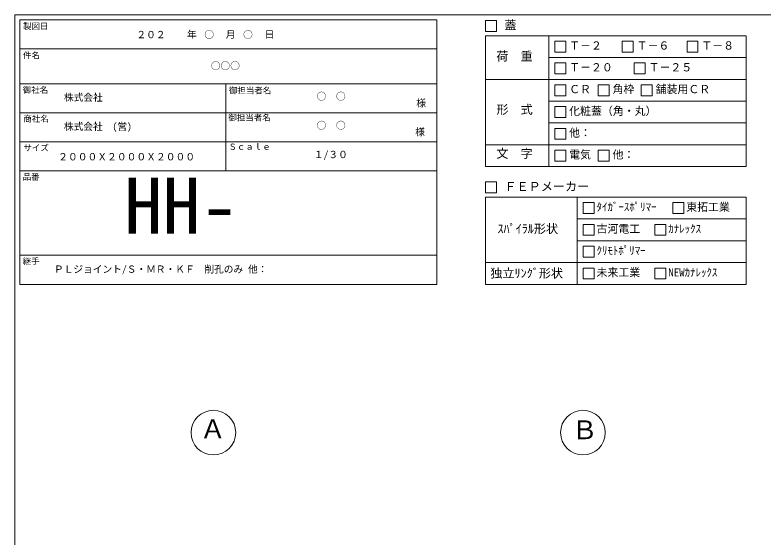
# Model space of a CAD drawing. Units: millimetres, scale not verified. Extents: x -9756 to 9756, y -4836 to 4275.
# Drawn here: x -2484 to 3636, y 0 to 4275 of the extents above; entities that cross this region are included whole.
import ezdxf
from ezdxf.enums import TextEntityAlignment as Align

# ---------------------------------------------------------------- set-up
doc = ezdxf.new("R2010")
doc.units = ezdxf.units.MM
doc.header["$LTSCALE"] = 20
for name, color, linetype, lineweight in [('0-2_waku', 7, 'Continuous', 18), ('0-3_gaikei', 7, 'Continuous', 18), ('0-D_文字１', 7, 'Continuous', 18)]:
    doc.layers.add(name, color=color, linetype=linetype, lineweight=lineweight)
doc.layers.add('1-4_文字２', color=7, linetype='Continuous')
doc.styles.add('ＭＳ ゴシック', font='')
doc.styles.get('ＭＳ ゴシック').set_extended_font_data('MS Gothic')

msp = doc.modelspace()

# ---------------------------------------------------------------- linework, layer by layer
at = {"layer": '0-2_waku'}
for p, q in [((-2484.39, 4274.88), (-2484.39, -4275.12)), ((-2484.39, 4274.88), (9755.61, 4274.88)), ((-2484.39, 4274.88), (-2484.39, -4275.12)), ((-2444.71, 4235.2), (-2444.71, 2068.61)), ((-2444.71, 4235.2), (967.86, 4235.2)), ((-2444.71, 4235.2), (-2444.71, 2068.61)), ((-2444.71, 4235.2), (967.86, 4235.2)), ((-2444.71, 4235.2), (-2444.71, 2068.61)), ((967.86, 4235.2), (967.86, 2068.61)), ((1364.67, 4104.69), (3497.52, 4104.69)), ((1364.67, 4104.69), (1364.67, 3033.3)), ((1881.84, 4104.69), (1881.84, 3033.3)), ((3497.52, 4104.69), (3497.52, 3033.3)), ((-2444.71, 3997.11), (967.86, 3997.11)), ((-2444.71, 3997.11), (967.86, 3997.11)), ((-2444.71, 3997.11), (967.86, 3997.11)), ((-2444.71, 3997.11), (967.86, 3997.11)), ((1881.84, 3926.13), (3497.52, 3926.13)), ((1364.67, 3747.56), (3497.52, 3747.56)), ((-2444.71, 3711.41), (967.86, 3711.41)), ((-2444.71, 3711.41), (967.86, 3711.41)), ((-758.27, 3711.41), (-758.27, 2997.15)), ((1881.84, 3569), (3497.52, 3569)), ((-2444.71, 3473.32), (967.86, 3473.32)), ((1881.84, 3390.43), (3497.52, 3390.43)), ((-2444.71, 3235.24), (967.86, 3235.24)), ((1364.67, 3211.87), (3497.52, 3211.87)), ((1364.67, 3033.3), (3497.52, 3033.3)), ((-2444.71, 2997.15), (967.86, 2997.15)), ((1364.67, 2782.87), (3497.52, 2782.87)), ((1364.67, 2782.87), (1364.67, 2068.61)), ((2114.27, 2782.87), (2114.27, 2068.61)), ((3497.52, 2782.87), (3497.52, 2068.61)), ((2114.27, 2604.31), (3497.52, 2604.31)), ((2114.27, 2425.74), (3497.52, 2425.74)), ((-2444.71, 2306.7), (967.86, 2306.7)), ((1364.67, 2247.18), (3497.52, 2247.18)), ((-2444.71, 2068.61), (967.86, 2068.61)), ((1364.67, 2068.61), (3497.52, 2068.61)), ((1364.67, 2068.61), (3497.52, 2068.61))]:
    msp.add_line(p, q, dxfattribs=at)
msp.add_lwpolyline([(-2484.39, 4274.88), (9755.61, 4274.88), (9755.61, -4275.12)], dxfattribs=at)
at = {"layer": '0-3_gaikei'}
for centre in [(-860.64, 854.88), (2161.86, 854.88)]:
    msp.add_circle(centre, 182.81, dxfattribs=at)
at = {"layer": '0-D_文字１'}
for p, q in [((1364.67, 4229.31), (1364.67, 4140.03)), ((1364.67, 4140.03), (1453.95, 4140.03)), ((1932.04, 4060.05), (2021.32, 4060.05)), ((1932.04, 4060.05), (1932.04, 3970.77)), ((1932.04, 4060.05), (1932.04, 3970.77)), ((1932.04, 4060.05), (2021.32, 4060.05)), ((1932.04, 4060.05), (1932.04, 3970.77)), ((1932.04, 4060.05), (2021.32, 4060.05)), ((2021.32, 4060.05), (2021.32, 3970.77)), ((2021.32, 4060.05), (2021.32, 3970.77)), ((2021.32, 4060.05), (2021.32, 3970.77)), ((2483.77, 4060.05), (2573.06, 4060.05)), ((2483.77, 4060.05), (2483.77, 3970.77)), ((2573.06, 4060.05), (2573.06, 3970.77)), ((3013.92, 4060.05), (3103.21, 4060.05)), ((3013.92, 4060.05), (3013.92, 3970.77)), ((3103.21, 4060.05), (3103.21, 3970.77)), ((1932.04, 3970.77), (2021.32, 3970.77)), ((1932.04, 3970.77), (2021.32, 3970.77)), ((1932.04, 3970.77), (2021.32, 3970.77)), ((2483.77, 3970.77), (2573.06, 3970.77)), ((3013.92, 3970.77), (3103.21, 3970.77)), ((1932.04, 3881.49), (2021.32, 3881.49)), ((1932.04, 3881.49), (1932.04, 3792.2)), ((2021.32, 3881.49), (2021.32, 3792.2)), ((2581.78, 3881.49), (2671.07, 3881.49)), ((2581.78, 3881.49), (2581.78, 3792.2)), ((2671.07, 3881.49), (2671.07, 3792.2)), ((1932.04, 3792.2), (2021.32, 3792.2)), ((2581.78, 3792.2), (2671.07, 3792.2)), ((1932.04, 3702.92), (2021.32, 3702.92)), ((1932.04, 3702.92), (1932.04, 3613.64)), ((1932.04, 3702.92), (1932.04, 3613.64)), ((2021.32, 3702.92), (2021.32, 3613.64)), ((2021.32, 3702.92), (2021.32, 3613.64)), ((2287.18, 3702.92), (2376.46, 3702.92)), ((2287.18, 3702.92), (2287.18, 3613.64)), ((2376.46, 3702.92), (2376.46, 3613.64)), ((2639.36, 3702.92), (2728.64, 3702.92)), ((2639.36, 3702.92), (2639.36, 3613.64)), ((2728.64, 3702.92), (2728.64, 3613.64)), ((1932.04, 3613.64), (2021.32, 3613.64)), ((1932.04, 3613.64), (2021.32, 3613.64)), ((2287.18, 3613.64), (2376.46, 3613.64)), ((2639.36, 3613.64), (2728.64, 3613.64)), ((1932.04, 3524.36), (1932.04, 3435.07)), ((2021.32, 3524.36), (2021.32, 3435.07)), ((1932.04, 3435.07), (2021.32, 3435.07)), ((1932.04, 3345.79), (2021.32, 3345.79)), ((1932.04, 3345.79), (1932.04, 3256.51)), ((1932.04, 3345.79), (1932.04, 3256.51)), ((2021.32, 3345.79), (2021.32, 3256.51)), ((2021.32, 3345.79), (2021.32, 3256.51)), ((1932.04, 3256.51), (2021.32, 3256.51)), ((1932.04, 3256.51), (2021.32, 3256.51)), ((1932.04, 3167.23), (1932.04, 3077.95)), ((2287.18, 3167.23), (2287.18, 3077.95)), ((1932.04, 3077.95), (2021.32, 3077.95)), ((2287.18, 3077.95), (2376.46, 3077.95)), ((1364.67, 2907.5), (1364.67, 2818.21)), ((1364.67, 2818.21), (1453.95, 2818.21)), ((2164.47, 2738.23), (2164.47, 2648.95)), ((2897.75, 2738.23), (2987.03, 2738.23)), ((2897.75, 2738.23), (2897.75, 2648.95)), ((2897.75, 2738.23), (2987.03, 2738.23)), ((2897.75, 2738.23), (2897.75, 2648.95)), ((2897.75, 2738.23), (2987.03, 2738.23)), ((2897.75, 2738.23), (2897.75, 2648.95)), ((2987.03, 2738.23), (2987.03, 2648.95)), ((2987.03, 2738.23), (2987.03, 2648.95)), ((2987.03, 2738.23), (2987.03, 2648.95)), ((2164.47, 2648.95), (2253.75, 2648.95)), ((2897.75, 2648.95), (2987.03, 2648.95)), ((2897.75, 2648.95), (2987.03, 2648.95)), ((2897.75, 2648.95), (2987.03, 2648.95)), ((2164.47, 2559.67), (2253.75, 2559.67)), ((2164.47, 2559.67), (2164.47, 2470.39)), ((2253.75, 2559.67), (2253.75, 2470.39)), ((2751.57, 2559.67), (2751.57, 2470.39)), ((2164.47, 2470.39), (2253.75, 2470.39)), ((2751.57, 2470.39), (2840.85, 2470.39)), ((2164.47, 2381.1), (2164.47, 2291.82)), ((2164.47, 2291.82), (2253.75, 2291.82)), ((2164.47, 2202.54), (2253.75, 2202.54)), ((2164.47, 2202.54), (2164.47, 2113.26)), ((2253.75, 2202.54), (2253.75, 2113.26)), ((2751.57, 2202.54), (2840.85, 2202.54)), ((2751.57, 2202.54), (2751.57, 2113.26)), ((2840.85, 2202.54), (2840.85, 2113.26)), ((2164.47, 2113.26), (2253.75, 2113.26)), ((2751.57, 2113.26), (2840.85, 2113.26))]:
    msp.add_line(p, q, dxfattribs=at)
for points in [[(1364.67, 4229.31), (1453.95, 4229.31), (1453.95, 4140.03)], [(1364.67, 4229.31), (1453.95, 4229.31), (1453.95, 4140.03)], [(1932.04, 3702.92), (2021.32, 3702.92), (2021.32, 3613.64)], [(1932.04, 3702.92), (1932.04, 3613.64), (2021.32, 3613.64)], [(1932.04, 3524.36), (2021.32, 3524.36), (2021.32, 3435.07)], [(1932.04, 3345.79), (2021.32, 3345.79), (2021.32, 3256.51)], [(1932.04, 3345.79), (1932.04, 3256.51), (2021.32, 3256.51)], [(1932.04, 3167.23), (2021.32, 3167.23), (2021.32, 3077.95)], [(2287.18, 3167.23), (2376.46, 3167.23), (2376.46, 3077.95)], [(1364.67, 2907.5), (1453.95, 2907.5), (1453.95, 2818.21)], [(2164.47, 2738.23), (2253.75, 2738.23), (2253.75, 2648.95)], [(2751.57, 2559.67), (2840.85, 2559.67), (2840.85, 2470.39)], [(2164.47, 2381.1), (2253.75, 2381.1), (2253.75, 2291.82)]]:
    msp.add_lwpolyline(points, dxfattribs=at)

# ---------------------------------------------------------------- texts
at = {"layer": '0-D_文字１', "style": 'ＭＳ ゴシック'}
for s, height, p in [('蓋', 72.73, (1519.59, 4134.25)), ('製図日', 49.46, (-2418.38, 4143.05)), ('\u3000\u3000年\u3000\u3000\u3000月\u3000\u3000\u3000日', 58.18, (-1235.81, 4068.43)), ('Ｔ－２', 65.46, (2049.38, 3971.73)), ('Ｔ－６', 65.46, (2601.12, 3971.73)), ('Ｔ－８', 65.46, (3131.26, 3971.73)), ('荷\u3000重', 72.73, (1453.88, 3878.9)), ('件名', 49.46, (-2418.38, 3904.96)), ('Ｔ－２０', 65.46, (2049.38, 3793.17)), ('Ｔ－２５', 65.46, (2699.12, 3793.17)), ('御社名', 49.46, (-2420.31, 3621.23)), ('御担当者名', 49.46, (-734.05, 3616.84)), ('御担当者名', 49.46, (-734.05, 3616.84)), ('ＣＲ', 65.46, (2049.38, 3614.61)), ('角枠', 65.46, (2404.52, 3614.61)), ('舗装用ＣＲ', 65.46, (2756.7, 3614.61)), ('様', 58.18, (799.12, 3506.72)), ('形\u3000式', 72.73, (1453.88, 3442.49)), ('化粧蓋（角・丸）', 65.46, (2049.38, 3436.04)), ('商社名', 49.46, (-2415.14, 3385.05)), ('御担当者名', 49.46, (-738.44, 3394.02)), ('様', 58.18, (790.2, 3270.78)), ('他：', 65.46, (2049.38, 3257.48)), ('サイズ', 49.46, (-2415.14, 3146.96)), ('Ｓｃａｌｅ', 49.46, (-738.44, 3155.93)), ('文\u3000字', 72.73, (1453.88, 3082.42)), ('２０００Ｘ２０００Ｘ２０００', 58.65, (-2130.77, 3066.43)), ('１/３０', 58.18, (-39.03, 3085.06)), ('電気', 65.46, (2049.38, 3078.91)), ('他：', 65.46, (2404.52, 3078.91)), ('品番', 49.46, (-2421.1, 2909.57)), ('HH-', 458.2, (-1590.12, 2346.05)), ('ＦＥＰメーカー', 72.73, (1519.59, 2812.43)), ('ﾀｲｶﾞｰｽﾎﾟﾘﾏｰ', 65.46, (2273.53, 2649.92)), ('東拓工業', 65.46, (3006.81, 2649.92)), ('ｽﾊﾟｲﾗﾙ形状', 72.73, (1463.11, 2466.1)), ('古河電工', 65.46, (2273.53, 2471.35)), ('ｶﾅﾚｯｸｽ', 65.46, (2860.63, 2471.35)), ('ｸﾘﾓﾄﾎﾟﾘﾏｰ', 65.46, (2273.53, 2292.79)), ('継手', 49.46, (-2421.1, 2219.13)), ('ＰＬジョイント/Ｓ・ＭＲ・ＫＦ\u3000削孔のみ 他：', 58.18, (-2164.98, 2146.4)), ('独立ﾘﾝｸﾞ形状', 72.73, (1404.52, 2102.07)), ('未来工業', 65.46, (2273.53, 2114.22)), ('NEWｶﾅﾚｯｸｽ', 65.46, (2860.63, 2114.22)), ('Ａ', 154.6, (-970.93, 762.87)), ('Ｂ', 154.6, (2071.67, 754.28))]:
    msp.add_text(s, height=height, dxfattribs=at).set_placement(p, align=Align.BOTTOM_LEFT)
at = {"layer": '1-4_文字２', "style": 'ＭＳ ゴシック'}
for s, p in [('\u3000\u3000２０２\u3000\u3000\u3000\u3000○\u3000\u3000\u3000○', (-1649.44, 4066.88)), ('○○○', (-882.24, 3811.29)), ('株式会社', (-2083.61, 3552.85)), ('○\u3000○', (-16.67, 3561.54)), ('株式会社\u3000(営)', (-2083.61, 3314.76)), ('○\u3000○', (-16.67, 3323.46))]:
    msp.add_text(s, height=58.18, dxfattribs=at).set_placement(p, align=Align.BOTTOM_LEFT)

doc.saveas('drawing.dxf')
